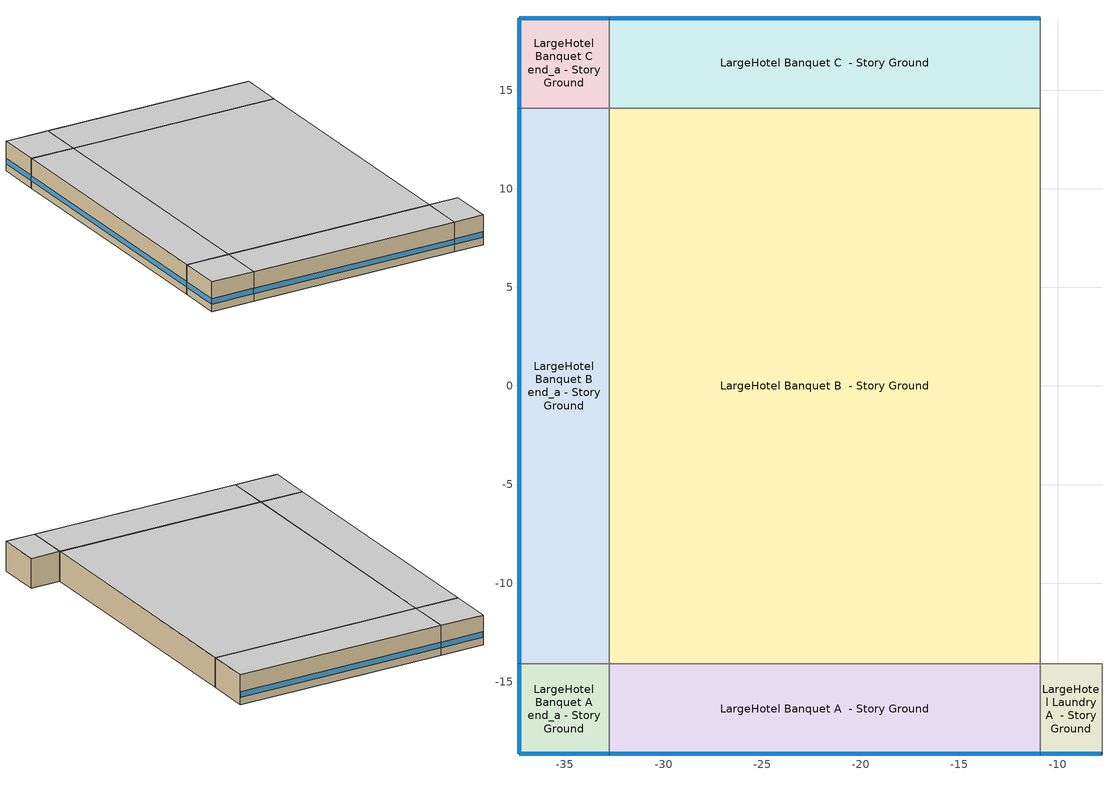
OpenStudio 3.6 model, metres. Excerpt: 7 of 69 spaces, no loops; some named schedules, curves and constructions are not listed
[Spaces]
LargeHotel Banquet A end_a - Story Ground
 floor ground (Foundation F 126 Perim 914 Area 209): -37.33,-18.67 -37.33,-14.09 -32.76,-14.09 -32.76,-18.67 z0
 wall outside: -37.33,-14.09 -37.33,-18.67 -32.76,-18.67 z0:3.05
 wall to LargeHotel Banquet B end_a - Story Ground: -32.76,-14.09 -37.33,-14.09 z0:3.05
 wall to LargeHotel Banquet A  - Story Ground: -32.76,-18.67 -32.76,-14.09 z0:3.05
 window (Window U-0.75 SHGC 0.48): -37.3,-18.67 -32.78,-18.67 / -37.33,-14.12 -37.33,-18.64 z0.76:1.32
 ceiling adiabatic (Typical Interior Ceiling): -32.76,-18.67 -32.76,-14.09 -37.33,-14.09 -37.33,-18.67 z3.05
LargeHotel Banquet B end_a - Story Ground
 floor ground (Foundation F 126 Perim 2819 Area 12887): -37.33,-14.09 -37.33,14.09 -32.76,14.09 -32.76,-14.09 z0
 wall outside: -37.33,14.09 -37.33,-14.09 z0:3.05
 wall to LargeHotel Banquet C end_a - Story Ground: -32.76,14.09 -37.33,14.09 z0:3.05
 wall to LargeHotel Banquet B  - Story Ground: -32.76,-14.09 -32.76,14.09 z0:3.05
 window (Window U-0.75 SHGC 0.48): -37.33,14.07 -37.33,-14.07 z0.76:1.31
 ceiling adiabatic (Typical Interior Ceiling): -32.76,-14.09 -32.76,14.09 -37.33,14.09 -37.33,-14.09 z3.05
LargeHotel Banquet C end_a - Story Ground
 floor ground (Foundation F 126 Perim 914 Area 209): -37.33,14.09 -37.33,18.67 -32.76,18.67 -32.76,14.09 z0
 wall outside: -32.76,18.67 -37.33,18.67 -37.33,14.09 z0:3.05
 wall to LargeHotel Banquet C  - Story Ground: -32.76,14.09 -32.76,18.67 z0:3.05
 window (Window U-0.75 SHGC 0.48): -37.33,18.64 -37.33,14.12 / -32.78,18.67 -37.3,18.67 z0.76:1.32
 ceiling adiabatic (Typical Interior Ceiling): -32.76,14.09 -32.76,18.67 -37.33,18.67 -37.33,14.09 z3.05
LargeHotel Banquet A  - Story Ground
 floor ground (Foundation F 126 Perim 2188 Area 10003): -32.76,-18.67 -32.76,-14.09 -10.88,-14.09 -10.88,-18.67 z0
 wall outside: -32.76,-18.67 -10.88,-18.67 z0:3.05
 wall to LargeHotel Banquet B  - Story Ground: -10.88,-14.09 -32.76,-14.09 z0:3.05
 wall to LargeHotel Laundry A  - Story Ground: -10.88,-18.67 -10.88,-14.09 z0:3.05
 window (Window U-0.75 SHGC 0.48): -32.73,-18.67 -10.9,-18.67 z0.76:1.31
 ceiling adiabatic (Typical Interior Ceiling): -10.88,-18.67 -10.88,-14.09 -32.76,-14.09 -32.76,-18.67 z3.05
LargeHotel Banquet B  - Story Ground
 floor ground (Foundation F 126 Perim 0 Area 61669): -32.76,-14.09 -32.76,14.09 -10.88,14.09 -10.88,-14.09 z0
 wall to LargeHotel Banquet C  - Story Ground: -10.88,14.09 -32.76,14.09 z0:3.05
 wall to LargeHotel Laundry B  - Story Ground: -10.88,-14.09 -10.88,14.09 z0:3.05
 ceiling adiabatic (Typical Interior Ceiling): -10.88,-14.09 -10.88,14.09 -32.76,14.09 -32.76,-14.09 z3.05
LargeHotel Banquet C  - Story Ground
 floor ground (Foundation F 126 Perim 2188 Area 10003): -32.76,14.09 -32.76,18.67 -10.88,18.67 -10.88,14.09 z0
 wall outside: -10.88,18.67 -32.76,18.67 z0:3.05
 wall to LargeHotel Laundry C  - Story Ground: -10.88,14.09 -10.88,18.67 z0:3.05
 window (Window U-0.75 SHGC 0.48): -10.9,18.67 -32.73,18.67 z0.76:1.31
 ceiling adiabatic (Typical Interior Ceiling): -10.88,14.09 -10.88,18.67 -32.76,18.67 -32.76,14.09 z3.05
LargeHotel Laundry A  - Story Ground
 floor ground (Foundation F 126 Perim 312 Area 1426): -10.88,-18.67 -10.88,-14.09 -7.76,-14.09 -7.76,-18.67 z0
 wall outside: -10.88,-18.67 -7.76,-18.67 z0:3.05
 wall to LargeHotel Laundry B  - Story Ground: -7.76,-14.09 -10.88,-14.09 z0:3.05
 wall to LargeHotel Storage A  - Story Ground: -7.76,-18.67 -7.76,-14.09 z0:3.05
 window (Window U-0.75 SHGC 0.48): -10.85,-18.67 -7.78,-18.67 z0.76:1.32
 ceiling adiabatic (Typical Interior Ceiling): -7.76,-18.67 -7.76,-14.09 -10.88,-14.09 -10.88,-18.67 z3.05
[EnergyManagementSystem:ProgramCallingManager]
Mains_Water_Prg_Mgr: BeginTimestepBeforePredictor; Mains_Water_Prg
[Refrigeration:WalkIn] Availability Schedule=Always On Discrete; Rated Coil Cooling Capacity {W}=2696.25; Rated Total Heating Power {W}=0; Rated Circulation Fan Power {W}=0; Rated Total Lighting Power {W}=120; Lighting Schedule=Always On; Defrost Control Type=TimeSchedule; Temperature Termination Defrost Fraction to Ice=0.7; Insulated Floor Surface Area {m2}=11.1484; Insulated Floor U-Value {W/m2-K}=0.207
Name | Operating Temperature {C} | Rated Cooling Source Temperature {C} | Rated Cooling Coil Fan Power {W} | Defrost Type | Defrost Schedule | Defrost Drip-Down Schedule | Defrost Power {W} | WalkIn Zone Boundary 1
Large Hotel Cooler | 2 | -3.88889 | 200 | OffCycle | Refrigeration Defrost Schedule | Refrigeration Dripdown Schedule | 0 | Refrigeration Walk In Zone Boundary 1
Large Hotel Freezer | -23 | -28.3333 | 250 | Electric | Refrigeration Defrost Schedule 1 | Refrigeration Dripdown Schedule 1 | 2000 | Refrigeration Walk In Zone Boundary 2
[Refrigeration:WalkIn:ZoneBoundary] Zone=Zone LargeHotel Kitchen B  - Story Ground; Total Insulated Surface Area Facing Zone {m2}=43.4; Insulated Surface U-Value Facing Zone {W/m2-K}=0.235; Area of Stocking Doors Facing Zone {m2}=2; Height of Stocking Doors Facing Zone {m}=2; Stocking Door Opening Schedule Name Facing Zone=door_wi_sched; Stocking Door Opening Protection Type Facing Zone=None
Refrigeration Walk In Zone Boundary 1; Refrigeration Walk In Zone Boundary 2
[Refrigeration:System] Minimum Condensing Temperature {C}=21; Refrigeration System Working Fluid Type=R404a; Suction Temperature Control Type=ConstantSuctionTemperature
Name | Refrigeration Condenser
Medium Temperature | Refrigeration Condenser Air Cooled 1
Low Temperature | Refrigeration Condenser Air Cooled 2
[Refrigeration:Compressor] Rated Return Gas Temperature {C}=18.3; Rated Subcooling {deltaC}=0
Name | Refrigeration Compressor Power Curve | Refrigeration Compressor Capacity Curve
Refrigeration Compressor 1 | MT_compressor_power_smallandold | MT_compressor_capacity_smallandold
Refrigeration Compressor 2 | LT_compressor_power_smallandold | LT_compressor_capacity_smallandold
[Refrigeration:Condenser:AirCooled] Rated Subcooling Temperature Difference {deltaC}=0; Condenser Fan Speed Control Type=VariableSpeed; Rated Fan Power {W}=102.575; Minimum Fan Air Flow Ratio=0
Name | Rated Effective Total Heat Rejection Rate Curve
Refrigeration Condenser Air Cooled 1 | Condenser Heat Rejection Function of Temperature
Refrigeration Condenser Air Cooled 2 | Condenser Heat Rejection Function of Temperature 1
[Fan:OnOff] Availability Schedule=Always On Discrete; Fan Total Efficiency=0.1595; Pressure Rise {Pa}=331.288; Motor Efficiency=0.29; Motor In Airstream Fraction=1
Name | Maximum Flow Rate {m3/s} | Fan Power Ratio Function of Speed Ratio Curve | Fan Efficiency Ratio Function of Speed Ratio Curve
Zone LargeHotel GuestRoom A  - Story Mid PTAC Fan | 1.93481 | Fan On Off Power Curve | Fan On Off Efficiency Curve
Zone LargeHotel GuestRoom A end_a - Story Mid PTAC Fan | 0.37091 | Fan On Off Power Curve 1 | Fan On Off Efficiency Curve 1
Zone LargeHotel GuestRoom C  - Story Mid PTAC Fan | 1.94013 | Fan On Off Power Curve 2 | Fan On Off Efficiency Curve 2
Zone LargeHotel GuestRoom C end_a - Story Mid PTAC Fan | 0.40722 | Fan On Off Power Curve 3 | Fan On Off Efficiency Curve 3
Zone LargeHotel GuestRoom A  - Story Mid2 PTAC Fan | 3.58886 | Fan On Off Power Curve 4 | Fan On Off Efficiency Curve 4
Zone LargeHotel GuestRoom A end_a - Story Mid2 PTAC Fan | 0.37131 | Fan On Off Power Curve 5 | Fan On Off Efficiency Curve 5
Zone LargeHotel GuestRoom A end_b - Story Mid2 PTAC Fan | 0.48794 | Fan On Off Power Curve 6 | Fan On Off Efficiency Curve 6
Zone LargeHotel GuestRoom C  - Story Mid2 PTAC Fan | 3.58905 | Fan On Off Power Curve 7 | Fan On Off Efficiency Curve 7
Zone LargeHotel GuestRoom C end_a - Story Mid2 PTAC Fan | 0.40741 | Fan On Off Power Curve 8 | Fan On Off Efficiency Curve 8
Zone LargeHotel GuestRoom C end_b - Story Mid2 PTAC Fan | 0.48506 | Fan On Off Power Curve 9 | Fan On Off Efficiency Curve 9
Zone LargeHotel GuestRoom A  - Story Mid3 PTAC Fan | 3.59041 | Fan On Off Power Curve 10 | Fan On Off Efficiency Curve 10
Zone LargeHotel GuestRoom A end_a - Story Mid3 PTAC Fan | 0.37156 | Fan On Off Power Curve 11 | Fan On Off Efficiency Curve 11
Zone LargeHotel GuestRoom A end_b - Story Mid3 PTAC Fan | 0.48832 | Fan On Off Power Curve 12 | Fan On Off Efficiency Curve 12
Zone LargeHotel GuestRoom C  - Story Mid3 PTAC Fan | 3.58955 | Fan On Off Power Curve 13 | Fan On Off Efficiency Curve 13
Zone LargeHotel GuestRoom C end_a - Story Mid3 PTAC Fan | 0.40752 | Fan On Off Power Curve 14 | Fan On Off Efficiency Curve 14
Zone LargeHotel GuestRoom C end_b - Story Mid3 PTAC Fan | 0.48554 | Fan On Off Power Curve 15 | Fan On Off Efficiency Curve 15
Zone LargeHotel GuestRoom A  - Story Top PTAC Fan | 4.71045 | Fan On Off Power Curve 16 | Fan On Off Efficiency Curve 16
Zone LargeHotel GuestRoom A end_a - Story Top PTAC Fan | 0.44048 | Fan On Off Power Curve 17 | Fan On Off Efficiency Curve 17
Zone LargeHotel GuestRoom A end_b - Story Top PTAC Fan | 0.58791 | Fan On Off Power Curve 18 | Fan On Off Efficiency Curve 18
Zone LargeHotel GuestRoom C  - Story Top PTAC Fan | 4.58959 | Fan On Off Power Curve 19 | Fan On Off Efficiency Curve 19
Zone LargeHotel GuestRoom C end_a - Story Top PTAC Fan | 0.48075 | Fan On Off Power Curve 20 | Fan On Off Efficiency Curve 20
Zone LargeHotel GuestRoom C end_b - Story Top PTAC Fan | 0.58503 | Fan On Off Power Curve 21 | Fan On Off Efficiency Curve 21
Zone LargeHotel Banquet A  - Story Ground PTAC Fan | 1.14955 | Fan On Off Power Curve 22 | Fan On Off Efficiency Curve 22
Zone LargeHotel Banquet A end_a - Story Ground PTAC Fan | 0.26709 | Fan On Off Power Curve 23 | Fan On Off Efficiency Curve 23
Zone LargeHotel Banquet B  - Story Ground PTAC Fan | 5.99251 | Fan On Off Power Curve 24 | Fan On Off Efficiency Curve 24
Zone LargeHotel Banquet B end_a - Story Ground PTAC Fan | 1.52591 | Fan On Off Power Curve 25 | Fan On Off Efficiency Curve 25
Zone LargeHotel Banquet C  - Story Ground PTAC Fan | 1.24906 | Fan On Off Power Curve 26 | Fan On Off Efficiency Curve 26
Zone LargeHotel Banquet C end_a - Story Ground PTAC Fan | 0.29576 | Fan On Off Power Curve 27 | Fan On Off Efficiency Curve 27
Zone LargeHotel Cafe A  - Story Ground PTAC Fan | 0.32063 | Fan On Off Power Curve 28 | Fan On Off Efficiency Curve 28
Zone LargeHotel Cafe B  - Story Ground PTAC Fan | 1.56457 | Fan On Off Power Curve 29 | Fan On Off Efficiency Curve 29
Zone LargeHotel Cafe C  - Story Ground PTAC Fan | 0.35326 | Fan On Off Power Curve 30 | Fan On Off Efficiency Curve 30
Zone LargeHotel Kitchen A  - Story Ground PTAC Fan | 0.33817 | Fan On Off Power Curve 31 | Fan On Off Efficiency Curve 31
Zone LargeHotel Kitchen B  - Story Ground PTAC Fan | 1.69517 | Fan On Off Power Curve 32 | Fan On Off Efficiency Curve 32
Zone LargeHotel Kitchen C  - Story Ground PTAC Fan | 0.36603 | Fan On Off Power Curve 33 | Fan On Off Efficiency Curve 33
Zone LargeHotel Laundry A  - Story Ground PTAC Fan | 0.82413 | Fan On Off Power Curve 34 | Fan On Off Efficiency Curve 34
Zone LargeHotel Laundry B  - Story Ground PTAC Fan | 4.96242 | Fan On Off Power Curve 35 | Fan On Off Efficiency Curve 35
Zone LargeHotel Laundry C  - Story Ground PTAC Fan | 0.85149 | Fan On Off Power Curve 36 | Fan On Off Efficiency Curve 36
Zone LargeHotel Lobby A  - Story Ground PTAC Fan | 0.41417 | Fan On Off Power Curve 37 | Fan On Off Efficiency Curve 37
Zone LargeHotel Lobby A end_b - Story Ground PTAC Fan | 0.20884 | Fan On Off Power Curve 38 | Fan On Off Efficiency Curve 38
Zone LargeHotel Lobby B  - Story Ground PTAC Fan | 1.92403 | Fan On Off Power Curve 39 | Fan On Off Efficiency Curve 39
Zone LargeHotel Lobby B end_b - Story Ground PTAC Fan | 1.01877 | Fan On Off Power Curve 40 | Fan On Off Efficiency Curve 40
Zone LargeHotel Lobby C  - Story Ground PTAC Fan | 0.46379 | Fan On Off Power Curve 41 | Fan On Off Efficiency Curve 41
Zone LargeHotel Lobby C end_b - Story Ground PTAC Fan | 0.21077 | Fan On Off Power Curve 42 | Fan On Off Efficiency Curve 42
Zone LargeHotel Mechanical A  - Story Ground PTAC Fan | 0.14421 | Fan On Off Power Curve 43 | Fan On Off Efficiency Curve 43
Zone LargeHotel Mechanical B  - Story Ground PTAC Fan | 0.54115 | Fan On Off Power Curve 44 | Fan On Off Efficiency Curve 44
Zone LargeHotel Mechanical C  - Story Ground PTAC Fan | 0.16603 | Fan On Off Power Curve 45 | Fan On Off Efficiency Curve 45
Zone LargeHotel Retail A  - Story Ground PTAC Fan | 0.20509 | Fan On Off Power Curve 46 | Fan On Off Efficiency Curve 46
Zone LargeHotel Retail B  - Story Ground PTAC Fan | 1.04432 | Fan On Off Power Curve 47 | Fan On Off Efficiency Curve 47
Zone LargeHotel Retail C  - Story Ground PTAC Fan | 0.23652 | Fan On Off Power Curve 48 | Fan On Off Efficiency Curve 48
Zone LargeHotel Storage A  - Story Ground PTAC Fan | 0.13961 | Fan On Off Power Curve 49 | Fan On Off Efficiency Curve 49
Zone LargeHotel Storage B  - Story Ground PTAC Fan | 0.86267 | Fan On Off Power Curve 50 | Fan On Off Efficiency Curve 50
Zone LargeHotel Storage C  - Story Ground PTAC Fan | 0.16909 | Fan On Off Power Curve 51 | Fan On Off Efficiency Curve 51
Zone LargeHotel Corridor B  - Story Mid PTAC Fan | 0.0995285 | Fan On Off Power Curve 52 | Fan On Off Efficiency Curve 52
Zone LargeHotel Corridor B end_a - Story Mid PTAC Fan | 0.0573692 | Fan On Off Power Curve 53 | Fan On Off Efficiency Curve 53
Zone LargeHotel Lobby A  - Story Mid PTAC Fan | 1.07906 | Fan On Off Power Curve 54 | Fan On Off Efficiency Curve 54
Zone LargeHotel Lobby A end_b - Story Mid PTAC Fan | 0.23571 | Fan On Off Power Curve 55 | Fan On Off Efficiency Curve 55
Zone LargeHotel Lobby B  - Story Mid PTAC Fan | 4.60808 | Fan On Off Power Curve 56 | Fan On Off Efficiency Curve 56
Zone LargeHotel Lobby B end_b - Story Mid PTAC Fan | 1.10283 | Fan On Off Power Curve 57 | Fan On Off Efficiency Curve 57
Zone LargeHotel Lobby C  - Story Mid PTAC Fan | 1.19656 | Fan On Off Power Curve 58 | Fan On Off Efficiency Curve 58
Zone LargeHotel Lobby C end_b - Story Mid PTAC Fan | 0.22573 | Fan On Off Power Curve 59 | Fan On Off Efficiency Curve 59
Zone LargeHotel Corridor B  - Story Mid2 PTAC Fan | 0.18482 | Fan On Off Power Curve 60 | Fan On Off Efficiency Curve 60
Zone LargeHotel Corridor B end_a - Story Mid2 PTAC Fan | 0.0571152 | Fan On Off Power Curve 61 | Fan On Off Efficiency Curve 61
Zone LargeHotel Corridor B end_b - Story Mid2 PTAC Fan | 0.10074 | Fan On Off Power Curve 62 | Fan On Off Efficiency Curve 62
Zone LargeHotel Corridor B  - Story Mid3 PTAC Fan | 0.18482 | Fan On Off Power Curve 63 | Fan On Off Efficiency Curve 63
Zone LargeHotel Corridor B end_a - Story Mid3 PTAC Fan | 0.0565932 | Fan On Off Power Curve 64 | Fan On Off Efficiency Curve 64
Zone LargeHotel Corridor B end_b - Story Mid3 PTAC Fan | 0.10021 | Fan On Off Power Curve 65 | Fan On Off Efficiency Curve 65
Zone LargeHotel Corridor B  - Story Top PTAC Fan | 0.42428 | Fan On Off Power Curve 66 | Fan On Off Efficiency Curve 66
Zone LargeHotel Corridor B end_a - Story Top PTAC Fan | 0.0871892 | Fan On Off Power Curve 67 | Fan On Off Efficiency Curve 67
Zone LargeHotel Corridor B end_b - Story Top PTAC Fan | 0.15019 | Fan On Off Power Curve 68 | Fan On Off Efficiency Curve 68
[Coil:Heating:Electric] Availability Schedule=Always On Discrete; Efficiency=1
Name | Nominal Capacity {W}
Zone LargeHotel GuestRoom A  - Story Mid PTAC Electric Htg Coil | 8651.1
Zone LargeHotel GuestRoom A end_a - Story Mid PTAC Electric Htg Coil | 2800.65
Zone LargeHotel GuestRoom C  - Story Mid PTAC Electric Htg Coil | 8669.48
Zone LargeHotel GuestRoom C end_a - Story Mid PTAC Electric Htg Coil | 2802.95
Zone LargeHotel GuestRoom A  - Story Mid2 PTAC Electric Htg Coil | 16373.7
Zone LargeHotel GuestRoom A end_a - Story Mid2 PTAC Electric Htg Coil | 2890.19
Zone LargeHotel GuestRoom A end_b - Story Mid2 PTAC Electric Htg Coil | 2885.57
Zone LargeHotel GuestRoom C  - Story Mid2 PTAC Electric Htg Coil | 16398.8
Zone LargeHotel GuestRoom C end_a - Story Mid2 PTAC Electric Htg Coil | 2891.9
Zone LargeHotel GuestRoom C end_b - Story Mid2 PTAC Electric Htg Coil | 2887.28
Zone LargeHotel GuestRoom A  - Story Mid3 PTAC Electric Htg Coil | 16629.2
Zone LargeHotel GuestRoom A end_a - Story Mid3 PTAC Electric Htg Coil | 2956.64
Zone LargeHotel GuestRoom A end_b - Story Mid3 PTAC Electric Htg Coil | 2953.48
Zone LargeHotel GuestRoom C  - Story Mid3 PTAC Electric Htg Coil | 16646.3
Zone LargeHotel GuestRoom C end_a - Story Mid3 PTAC Electric Htg Coil | 2957.81
Zone LargeHotel GuestRoom C end_b - Story Mid3 PTAC Electric Htg Coil | 2954.65
Zone LargeHotel GuestRoom A  - Story Top PTAC Electric Htg Coil | 29993.2
Zone LargeHotel GuestRoom A end_a - Story Top PTAC Electric Htg Coil | 3826.36
Zone LargeHotel GuestRoom A end_b - Story Top PTAC Electric Htg Coil | 3824.56
Zone LargeHotel GuestRoom C  - Story Top PTAC Electric Htg Coil | 30002.8
Zone LargeHotel GuestRoom C end_a - Story Top PTAC Electric Htg Coil | 3827.02
Zone LargeHotel GuestRoom C end_b - Story Top PTAC Electric Htg Coil | 3825.22
Zone LargeHotel Banquet A  - Story Ground PTAC Electric Htg Coil; Zone LargeHotel Banquet C  - Story Ground PTAC Electric Htg Coil | 46514
Zone LargeHotel Banquet A end_a - Story Ground PTAC Electric Htg Coil; Zone LargeHotel Banquet C end_a - Story Ground PTAC Electric Htg Coil | 9719.79
Zone LargeHotel Banquet B  - Story Ground PTAC Electric Htg Coil | 286757
Zone LargeHotel Banquet B end_a - Story Ground PTAC Electric Htg Coil | 59922.2
Zone LargeHotel Cafe A  - Story Ground PTAC Electric Htg Coil; Zone LargeHotel Cafe C  - Story Ground PTAC Electric Htg Coil | 15053.7
Zone LargeHotel Cafe B  - Story Ground PTAC Electric Htg Coil | 92805.7
Zone LargeHotel Kitchen A  - Story Ground PTAC Electric Htg Coil; Zone LargeHotel Kitchen C  - Story Ground PTAC Electric Htg Coil | 2894.48
Zone LargeHotel Kitchen B  - Story Ground PTAC Electric Htg Coil | 17844.4
Zone LargeHotel Laundry A  - Story Ground PTAC Electric Htg Coil | 896.958
Zone LargeHotel Laundry B  - Story Ground PTAC Electric Htg Coil | 2878.79
Zone LargeHotel Laundry C  - Story Ground PTAC Electric Htg Coil | 900.077
Zone LargeHotel Lobby A  - Story Ground PTAC Electric Htg Coil; Zone LargeHotel Lobby C  - Story Ground PTAC Electric Htg Coil | 8590.6
Zone LargeHotel Lobby A end_b - Story Ground PTAC Electric Htg Coil; Zone LargeHotel Lobby C end_b - Story Ground PTAC Electric Htg Coil | 3079.35
Zone LargeHotel Lobby B  - Story Ground PTAC Electric Htg Coil | 52960.8
Zone LargeHotel Lobby B end_b - Story Ground PTAC Electric Htg Coil; Zone LargeHotel Lobby B end_b - Story Mid PTAC Electric Htg Coil | 18984.1
Zone LargeHotel Mechanical A  - Story Ground PTAC Electric Htg Coil | 1526.14
Zone LargeHotel Mechanical B  - Story Ground PTAC Electric Htg Coil | 3024.82
Zone LargeHotel Mechanical C  - Story Ground PTAC Electric Htg Coil | 1532.16
Zone LargeHotel Retail A  - Story Ground PTAC Electric Htg Coil; Zone LargeHotel Retail C  - Story Ground PTAC Electric Htg Coil | 2598.74
Zone LargeHotel Retail B  - Story Ground PTAC Electric Htg Coil | 16021.1
Zone LargeHotel Storage A  - Story Ground PTAC Electric Htg Coil | 1242.7
Zone LargeHotel Storage B  - Story Ground PTAC Electric Htg Coil | 5256.93
Zone LargeHotel Storage C  - Story Ground PTAC Electric Htg Coil | 1246.38
Zone LargeHotel Corridor B  - Story Mid PTAC Electric Htg Coil | 6413.83
Zone LargeHotel Corridor B end_a - Story Mid PTAC Electric Htg Coil | 838.442
Zone LargeHotel Lobby A  - Story Mid PTAC Electric Htg Coil; Zone LargeHotel Lobby C  - Story Mid PTAC Electric Htg Coil | 20364.1
Zone LargeHotel Lobby A end_b - Story Mid PTAC Electric Htg Coil | 3201.55
Zone LargeHotel Lobby B  - Story Mid PTAC Electric Htg Coil | 125544
Zone LargeHotel Lobby C end_b - Story Mid PTAC Electric Htg Coil | 3203.82
Zone LargeHotel Corridor B  - Story Mid2 PTAC Electric Htg Coil; Zone LargeHotel Corridor B  - Story Mid3 PTAC Electric Htg Coil; Zone LargeHotel Corridor B  - Story Top PTAC Electric Htg Coil | 11910.3
Zone LargeHotel Corridor B end_a - Story Mid2 PTAC Electric Htg Coil | 893.96
Zone LargeHotel Corridor B end_b - Story Mid2 PTAC Electric Htg Coil | 891.185
Zone LargeHotel Corridor B end_a - Story Mid3 PTAC Electric Htg Coil | 926.68
Zone LargeHotel Corridor B end_b - Story Mid3 PTAC Electric Htg Coil | 924.777
Zone LargeHotel Corridor B end_a - Story Top PTAC Electric Htg Coil | 1743.06
Zone LargeHotel Corridor B end_b - Story Top PTAC Electric Htg Coil | 1742
[Coil:Cooling:DX:SingleSpeed] Availability Schedule=Always On Discrete; Rated Evaporator Fan Power Per Volume Flow Rate 2017 {W/(m3/s)}=773.3; Rated Evaporator Fan Power Per Volume Flow Rate 2023 {W/(m3/s)}=934.4; Total Cooling Capacity Function of Temperature Curve=DOE Ref DX Clg Coil Cool-Cap-fT; Total Cooling Capacity Function of Flow Fraction Curve=DOE Ref DX Clg Coil Cool-CAP-fFlow; Energy Input Ratio Function of Temperature Curve=DOE Ref DX Clg Coil Cool-EIR-fT; Energy Input Ratio Function of Flow Fraction Curve=DOE Ref DX Clg Coil Cool-EIR-fFlow; Part Load Fraction Correlation Curve=DOE Ref DX Clg Coil Cool-PLF-fPLR; Minimum Outdoor Dry-Bulb Temperature for Compressor Operation {C}=-25; Nominal Time for Condensate Removal to Begin {s}=0; Ratio of Initial Moisture Evaporation Rate and Steady State Latent Capacity=0; Maximum Cycling Rate {cycles/hr}=0; Latent Capacity Time Constant {s}=0; Condenser Type=AirCooled; Evaporative Condenser Effectiveness=0; Evaporative Condenser Air Flow Rate {m3/s}=Autosize; Evaporative Condenser Pump Rated Power Consumption {W}=Autosize; Crankcase Heater Capacity {W}=0; Maximum Outdoor Dry-Bulb Temperature for Crankcase Heater Operation {C}=0; Basin Heater Capacity {W/K}=0; Basin Heater Setpoint Temperature {C}=10
Name | Rated Total Cooling Capacity {W} | Rated Sensible Heat Ratio | Rated COP {W/W} | Rated Air Flow Rate {m3/s}
Zone LargeHotel GuestRoom A  - Story Mid PTAC 1spd DX AC Clg Coil 117kBtu/hr 7.6EER | 34988.6 | 0.80055 | 2.6668 | 1.93481
Zone LargeHotel GuestRoom A end_a - Story Mid PTAC 1spd DX AC Clg Coil 20kBtu/hr 7.6EER | 6340.94 | 0.80099 | 2.6668 | 0.37091
Zone LargeHotel GuestRoom C  - Story Mid PTAC 1spd DX AC Clg Coil 114kBtu/hr 7.6EER | 34148.1 | 0.80078 | 2.6668 | 1.94013
Zone LargeHotel GuestRoom C end_a - Story Mid PTAC 1spd DX AC Clg Coil 21kBtu/hr 7.6EER | 6921.69 | 0.80006 | 2.6668 | 0.40722
Zone LargeHotel GuestRoom A  - Story Mid2 PTAC 1spd DX AC Clg Coil 217kBtu/hr 7.6EER | 65043.1 | 0.80081 | 2.6668 | 3.58886
Zone LargeHotel GuestRoom A end_a - Story Mid2 PTAC 1spd DX AC Clg Coil 20kBtu/hr 7.6EER | 6382.39 | 0.80006 | 2.6668 | 0.37131
Zone LargeHotel GuestRoom A end_b - Story Mid2 PTAC 1spd DX AC Clg Coil 24kBtu/hr 7.6EER | 8378.06 | 0.80045 | 2.6668 | 0.48794
Zone LargeHotel GuestRoom C  - Story Mid2 PTAC 1spd DX AC Clg Coil 211kBtu/hr 7.6EER | 63316 | 0.80098 | 2.6668 | 3.58905
Zone LargeHotel GuestRoom C end_a - Story Mid2 PTAC 1spd DX AC Clg Coil 21kBtu/hr 7.6EER | 6960.51 | 0.80022 | 2.6668 | 0.40741
Zone LargeHotel GuestRoom C end_b - Story Mid2 PTAC 1spd DX AC Clg Coil 24kBtu/hr 7.6EER | 8360.6 | 0.80009 | 2.6668 | 0.48506
Zone LargeHotel GuestRoom A  - Story Mid3 PTAC 1spd DX AC Clg Coil 217kBtu/hr 7.6EER | 65167.6 | 0.80031 | 2.6668 | 3.59041
Zone LargeHotel GuestRoom A end_a - Story Mid3 PTAC 1spd DX AC Clg Coil 20kBtu/hr 7.6EER | 6412.74 | 0.80063 | 2.6668 | 0.37156
Zone LargeHotel GuestRoom A end_b - Story Mid3 PTAC 1spd DX AC Clg Coil 25kBtu/hr 7.6EER | 8424.08 | 0.80079 | 2.6668 | 0.48832
Zone LargeHotel GuestRoom C  - Story Mid3 PTAC 1spd DX AC Clg Coil 211kBtu/hr 7.6EER | 63411 | 0.80051 | 2.6668 | 3.58955
Zone LargeHotel GuestRoom C end_a - Story Mid3 PTAC 1spd DX AC Clg Coil 21kBtu/hr 7.6EER | 6989.04 | 0.80086 | 2.6668 | 0.40752
Zone LargeHotel GuestRoom C end_b - Story Mid3 PTAC 1spd DX AC Clg Coil 24kBtu/hr 7.6EER | 8392.56 | 0.8001 | 2.6668 | 0.48554
Zone LargeHotel GuestRoom A  - Story Top PTAC 1spd DX AC Clg Coil 283kBtu/hr 7.6EER | 83494.8 | 0.80035 | 2.6668 | 4.71045
Zone LargeHotel GuestRoom A end_a - Story Top PTAC 1spd DX AC Clg Coil 25kBtu/hr 7.6EER | 7834.2 | 0.80019 | 2.6668 | 0.44048
Zone LargeHotel GuestRoom A end_b - Story Top PTAC 1spd DX AC Clg Coil 31kBtu/hr 7.6EER | 10015.1 | 0.80026 | 2.6668 | 0.58791
Zone LargeHotel GuestRoom C  - Story Top PTAC 1spd DX AC Clg Coil 283kBtu/hr 7.6EER | 79856 | 0.80078 | 2.6668 | 4.58959
Zone LargeHotel GuestRoom C end_a - Story Top PTAC 1spd DX AC Clg Coil 26kBtu/hr 7.6EER | 8192.55 | 0.80014 | 2.6668 | 0.48075
Zone LargeHotel GuestRoom C end_b - Story Top PTAC 1spd DX AC Clg Coil 31kBtu/hr 7.6EER | 9996.75 | 0.80017 | 2.6668 | 0.58503
Zone LargeHotel Banquet A  - Story Ground PTAC 1spd DX AC Clg Coil 106kBtu/hr 7.6EER | 28546 | 0.70108 | 2.6668 | 1.14955
Zone LargeHotel Banquet A end_a - Story Ground PTAC 1spd DX AC Clg Coil 23kBtu/hr 7.6EER | 6632.5 | 0.70108 | 2.6668 | 0.26709
Zone LargeHotel Banquet B  - Story Ground PTAC 1spd DX AC Clg Coil 586kBtu/hr 7.6EER | 148808 | 0.70108 | 2.6668 | 5.99251
Zone LargeHotel Banquet B end_a - Story Ground PTAC 1spd DX AC Clg Coil 137kBtu/hr 7.6EER | 37892 | 0.70108 | 2.6668 | 1.52591
Zone LargeHotel Banquet C  - Story Ground PTAC 1spd DX AC Clg Coil 103kBtu/hr 7.6EER | 31017.2 | 0.70108 | 2.6668 | 1.24906
Zone LargeHotel Banquet C end_a - Story Ground PTAC 1spd DX AC Clg Coil 25kBtu/hr 7.6EER | 7344.52 | 0.70108 | 2.6668 | 0.29576
Zone LargeHotel Cafe A  - Story Ground PTAC 1spd DX AC Clg Coil 26kBtu/hr 7.6EER | 7962.12 | 0.70108 | 2.6668 | 0.32063
Zone LargeHotel Cafe B  - Story Ground PTAC 1spd DX AC Clg Coil 136kBtu/hr 7.6EER | 38852.1 | 0.70108 | 2.6668 | 1.56457
Zone LargeHotel Cafe C  - Story Ground PTAC 1spd DX AC Clg Coil 28kBtu/hr 7.6EER | 8772.18 | 0.70108 | 2.6668 | 0.35326
Zone LargeHotel Kitchen A  - Story Ground PTAC 1spd DX AC Clg Coil 24kBtu/hr 7.6EER | 8022.2 | 0.71555 | 2.6668 | 0.33817
Zone LargeHotel Kitchen B  - Story Ground PTAC 1spd DX AC Clg Coil 120kBtu/hr 7.6EER | 36984.2 | 0.74395 | 2.6668 | 1.69517
Zone LargeHotel Kitchen C  - Story Ground PTAC 1spd DX AC Clg Coil 24kBtu/hr 7.6EER | 8092.98 | 0.73926 | 2.6668 | 0.36603
Zone LargeHotel Laundry A  - Story Ground PTAC 1spd DX AC Clg Coil 45kBtu/hr 7.6EER | 13642.3 | 0.80066 | 2.6668 | 0.82413
Zone LargeHotel Laundry B  - Story Ground PTAC 1spd DX AC Clg Coil 269kBtu/hr 7.6EER | 82145.7 | 0.80066 | 2.6668 | 4.96242
Zone LargeHotel Laundry C  - Story Ground PTAC 1spd DX AC Clg Coil 46kBtu/hr 7.6EER | 14095.2 | 0.80066 | 2.6668 | 0.85149
Zone LargeHotel Lobby A  - Story Ground PTAC 1spd DX AC Clg Coil 35kBtu/hr 7.6EER | 10284.9 | 0.70108 | 2.6668 | 0.41417
Zone LargeHotel Lobby A end_b - Story Ground PTAC 1spd DX AC Clg Coil 16kBtu/hr 7.6EER | 5053.96 | 0.70949 | 2.6668 | 0.20884
Zone LargeHotel Lobby B  - Story Ground PTAC 1spd DX AC Clg Coil 155kBtu/hr 7.6EER | 44591.5 | 0.7226 | 2.6668 | 1.92403
Zone LargeHotel Lobby B end_b - Story Ground PTAC 1spd DX AC Clg Coil 81kBtu/hr 7.6EER | 25073.3 | 0.70428 | 2.6668 | 1.01877
Zone LargeHotel Lobby C  - Story Ground PTAC 1spd DX AC Clg Coil 30kBtu/hr 7.6EER | 10326.2 | 0.73635 | 2.6668 | 0.46379
Zone LargeHotel Lobby C end_b - Story Ground PTAC 1spd DX AC Clg Coil 15kBtu/hr 7.6EER | 4893.37 | 0.72214 | 2.6668 | 0.21077
Zone LargeHotel Mechanical A  - Story Ground PTAC 1spd DX AC Clg Coil 7kBtu/hr 8.9EER | 2515.08 | 0.80097 | 3.09055 | 0.14421
Zone LargeHotel Mechanical B  - Story Ground PTAC 1spd DX AC Clg Coil 37kBtu/hr 7.6EER | 8958.02 | 0.80066 | 2.6668 | 0.54115
Zone LargeHotel Mechanical C  - Story Ground PTAC 1spd DX AC Clg Coil 9kBtu/hr 8.6EER | 2776.82 | 0.80088 | 3.00071 | 0.16603
Zone LargeHotel Retail A  - Story Ground PTAC 1spd DX AC Clg Coil 15kBtu/hr 7.6EER | 4515.56 | 0.74042 | 2.6668 | 0.20509
Zone LargeHotel Retail B  - Story Ground PTAC 1spd DX AC Clg Coil 83kBtu/hr 7.6EER | 20158.9 | 0.79028 | 2.6668 | 1.04432
Zone LargeHotel Retail C  - Story Ground PTAC 1spd DX AC Clg Coil 16kBtu/hr 7.6EER | 4581.34 | 0.7892 | 2.6668 | 0.23652
Zone LargeHotel Storage A  - Story Ground PTAC 1spd DX AC Clg Coil 9kBtu/hr 8.6EER | 2466 | 0.80056 | 2.9973 | 0.13961
Zone LargeHotel Storage B  - Story Ground PTAC 1spd DX AC Clg Coil 55kBtu/hr 7.6EER | 14280.3 | 0.80066 | 2.6668 | 0.86267
Zone LargeHotel Storage C  - Story Ground PTAC 1spd DX AC Clg Coil 10kBtu/hr 8.4EER | 2798.96 | 0.80066 | 2.93845 | 0.16909
Zone LargeHotel Corridor B  - Story Mid PTAC 1spd DX AC Clg Coil 18kBtu/hr 7.6EER | 2166.35 | 0.74461 | 2.6668 | 0.0995285
Zone LargeHotel Corridor B end_a - Story Mid PTAC 1spd DX AC Clg Coil 6kBtu/hr 8.9EER | 1424.61 | 0.70108 | 3.09297 | 0.0573692
Zone LargeHotel Lobby A  - Story Mid PTAC 1spd DX AC Clg Coil 87kBtu/hr 7.6EER | 26795.6 | 0.70108 | 2.6668 | 1.07906
Zone LargeHotel Lobby A end_b - Story Mid PTAC 1spd DX AC Clg Coil 17kBtu/hr 7.6EER | 5529.55 | 0.71943 | 2.6668 | 0.23571
Zone LargeHotel Lobby B  - Story Mid PTAC 1spd DX AC Clg Coil 434kBtu/hr 7.6EER | 83668.6 | 0.80019 | 2.6668 | 4.60808
Zone LargeHotel Lobby B end_b - Story Mid PTAC 1spd DX AC Clg Coil 84kBtu/hr 7.6EER | 26556 | 0.71074 | 2.6668 | 1.10283
Zone LargeHotel Lobby C  - Story Mid PTAC 1spd DX AC Clg Coil 77kBtu/hr 7.6EER | 25990.1 | 0.7452 | 2.6668 | 1.19656
Zone LargeHotel Lobby C end_b - Story Mid PTAC 1spd DX AC Clg Coil 16kBtu/hr 7.6EER | 5160.99 | 0.72719 | 2.6668 | 0.22573
Zone LargeHotel Corridor B  - Story Mid2 PTAC 1spd DX AC Clg Coil 35kBtu/hr 7.6EER; Zone LargeHotel Corridor B  - Story Mid3 PTAC 1spd DX AC Clg Coil 35kBtu/hr 7.6EER | 4012.9 | 0.7453 | 2.6668 | 0.18482
Zone LargeHotel Corridor B end_a - Story Mid2 PTAC 1spd DX AC Clg Coil 6kBtu/hr 8.9EER | 1418.31 | 0.70108 | 3.09297 | 0.0571152
Zone LargeHotel Corridor B end_b - Story Mid2 PTAC 1spd DX AC Clg Coil 8kBtu/hr 8.7EER | 2501.7 | 0.70108 | 3.02229 | 0.10074
Zone LargeHotel Corridor B end_a - Story Mid3 PTAC 1spd DX AC Clg Coil 6kBtu/hr 8.9EER | 1405.34 | 0.70108 | 3.09297 | 0.0565932
Zone LargeHotel Corridor B end_b - Story Mid3 PTAC 1spd DX AC Clg Coil 8kBtu/hr 8.7EER | 2488.43 | 0.70108 | 3.02174 | 0.10021
Zone LargeHotel Corridor B  - Story Top PTAC 1spd DX AC Clg Coil 85kBtu/hr 7.6EER | 10535.9 | 0.70108 | 2.6668 | 0.42428
Zone LargeHotel Corridor B end_a - Story Top PTAC 1spd DX AC Clg Coil 9kBtu/hr 8.6EER | 2165.12 | 0.70108 | 2.99255 | 0.0871892
Zone LargeHotel Corridor B end_b - Story Top PTAC 1spd DX AC Clg Coil 12kBtu/hr 8.0EER | 3690.6 | 0.70467 | 2.81052 | 0.15019
[ZoneHVAC:PackagedTerminalAirConditioner] Availability Schedule=Always On Discrete; Fan Placement=DrawThrough; Supply Air Fan Operating Mode Schedule=Always Off Discrete
Name | Supply Air Flow Rate During Cooling Operation {m3/s} | Supply Air Flow Rate During Heating Operation {m3/s} | Supply Air Flow Rate When No Cooling or Heating is Needed {m3/s} | Outdoor Air Flow Rate During Cooling Operation {m3/s} | Outdoor Air Flow Rate During Heating Operation {m3/s} | Outdoor Air Flow Rate When No Cooling or Heating is Needed {m3/s} | Supply Air Fan | Heating Coil | Cooling Coil
Zone LargeHotel GuestRoom A  - Story Mid PTAC | 1.93481 | 1.93481 | 1.93481 | 0.12584 | 0.12584 | 0.12584 | Zone LargeHotel GuestRoom A  - Story Mid PTAC Fan | Zone LargeHotel GuestRoom A  - Story Mid PTAC Electric Htg Coil | Zone LargeHotel GuestRoom A  - Story Mid PTAC 1spd DX AC Clg Coil 117kBtu/hr 7.6EER
Zone LargeHotel GuestRoom A end_a - Story Mid PTAC | 0.37091 | 0.37091 | 0.37091 | 0.0163079 | 0.0163079 | 0.0163079 | Zone LargeHotel GuestRoom A end_a - Story Mid PTAC Fan | Zone LargeHotel GuestRoom A end_a - Story Mid PTAC Electric Htg Coil | Zone LargeHotel GuestRoom A end_a - Story Mid PTAC 1spd DX AC Clg Coil 20kBtu/hr 7.6EER
Zone LargeHotel GuestRoom C  - Story Mid PTAC | 1.94013 | 1.94013 | 1.94013 | 0.12584 | 0.12584 | 0.12584 | Zone LargeHotel GuestRoom C  - Story Mid PTAC Fan | Zone LargeHotel GuestRoom C  - Story Mid PTAC Electric Htg Coil | Zone LargeHotel GuestRoom C  - Story Mid PTAC 1spd DX AC Clg Coil 114kBtu/hr 7.6EER
Zone LargeHotel GuestRoom C end_a - Story Mid PTAC | 0.40722 | 0.40722 | 0.40722 | 0.0163079 | 0.0163079 | 0.0163079 | Zone LargeHotel GuestRoom C end_a - Story Mid PTAC Fan | Zone LargeHotel GuestRoom C end_a - Story Mid PTAC Electric Htg Coil | Zone LargeHotel GuestRoom C end_a - Story Mid PTAC 1spd DX AC Clg Coil 21kBtu/hr 7.6EER
Zone LargeHotel GuestRoom A  - Story Mid2 PTAC | 3.58886 | 3.58886 | 3.58886 | 0.23369 | 0.23369 | 0.23369 | Zone LargeHotel GuestRoom A  - Story Mid2 PTAC Fan | Zone LargeHotel GuestRoom A  - Story Mid2 PTAC Electric Htg Coil | Zone LargeHotel GuestRoom A  - Story Mid2 PTAC 1spd DX AC Clg Coil 217kBtu/hr 7.6EER
Zone LargeHotel GuestRoom A end_a - Story Mid2 PTAC | 0.37131 | 0.37131 | 0.37131 | 0.0163079 | 0.0163079 | 0.0163079 | Zone LargeHotel GuestRoom A end_a - Story Mid2 PTAC Fan | Zone LargeHotel GuestRoom A end_a - Story Mid2 PTAC Electric Htg Coil | Zone LargeHotel GuestRoom A end_a - Story Mid2 PTAC 1spd DX AC Clg Coil 20kBtu/hr 7.6EER
Zone LargeHotel GuestRoom A end_b - Story Mid2 PTAC | 0.48794 | 0.48794 | 0.48794 | 0.0163079 | 0.0163079 | 0.0163079 | Zone LargeHotel GuestRoom A end_b - Story Mid2 PTAC Fan | Zone LargeHotel GuestRoom A end_b - Story Mid2 PTAC Electric Htg Coil | Zone LargeHotel GuestRoom A end_b - Story Mid2 PTAC 1spd DX AC Clg Coil 24kBtu/hr 7.6EER
Zone LargeHotel GuestRoom C  - Story Mid2 PTAC | 3.58905 | 3.58905 | 3.58905 | 0.23369 | 0.23369 | 0.23369 | Zone LargeHotel GuestRoom C  - Story Mid2 PTAC Fan | Zone LargeHotel GuestRoom C  - Story Mid2 PTAC Electric Htg Coil | Zone LargeHotel GuestRoom C  - Story Mid2 PTAC 1spd DX AC Clg Coil 211kBtu/hr 7.6EER
Zone LargeHotel GuestRoom C end_a - Story Mid2 PTAC | 0.40741 | 0.40741 | 0.40741 | 0.0163079 | 0.0163079 | 0.0163079 | Zone LargeHotel GuestRoom C end_a - Story Mid2 PTAC Fan | Zone LargeHotel GuestRoom C end_a - Story Mid2 PTAC Electric Htg Coil | Zone LargeHotel GuestRoom C end_a - Story Mid2 PTAC 1spd DX AC Clg Coil 21kBtu/hr 7.6EER
Zone LargeHotel GuestRoom C end_b - Story Mid2 PTAC | 0.48506 | 0.48506 | 0.48506 | 0.0163079 | 0.0163079 | 0.0163079 | Zone LargeHotel GuestRoom C end_b - Story Mid2 PTAC Fan | Zone LargeHotel GuestRoom C end_b - Story Mid2 PTAC Electric Htg Coil | Zone LargeHotel GuestRoom C end_b - Story Mid2 PTAC 1spd DX AC Clg Coil 24kBtu/hr 7.6EER
Zone LargeHotel GuestRoom A  - Story Mid3 PTAC | 3.59041 | 3.59041 | 3.59041 | 0.23369 | 0.23369 | 0.23369 | Zone LargeHotel GuestRoom A  - Story Mid3 PTAC Fan | Zone LargeHotel GuestRoom A  - Story Mid3 PTAC Electric Htg Coil | Zone LargeHotel GuestRoom A  - Story Mid3 PTAC 1spd DX AC Clg Coil 217kBtu/hr 7.6EER
Zone LargeHotel GuestRoom A end_a - Story Mid3 PTAC | 0.37156 | 0.37156 | 0.37156 | 0.0163079 | 0.0163079 | 0.0163079 | Zone LargeHotel GuestRoom A end_a - Story Mid3 PTAC Fan | Zone LargeHotel GuestRoom A end_a - Story Mid3 PTAC Electric Htg Coil | Zone LargeHotel GuestRoom A end_a - Story Mid3 PTAC 1spd DX AC Clg Coil 20kBtu/hr 7.6EER
Zone LargeHotel GuestRoom A end_b - Story Mid3 PTAC | 0.48832 | 0.48832 | 0.48832 | 0.0163079 | 0.0163079 | 0.0163079 | Zone LargeHotel GuestRoom A end_b - Story Mid3 PTAC Fan | Zone LargeHotel GuestRoom A end_b - Story Mid3 PTAC Electric Htg Coil | Zone LargeHotel GuestRoom A end_b - Story Mid3 PTAC 1spd DX AC Clg Coil 25kBtu/hr 7.6EER
Zone LargeHotel GuestRoom C  - Story Mid3 PTAC | 3.58955 | 3.58955 | 3.58955 | 0.23369 | 0.23369 | 0.23369 | Zone LargeHotel GuestRoom C  - Story Mid3 PTAC Fan | Zone LargeHotel GuestRoom C  - Story Mid3 PTAC Electric Htg Coil | Zone LargeHotel GuestRoom C  - Story Mid3 PTAC 1spd DX AC Clg Coil 211kBtu/hr 7.6EER
Zone LargeHotel GuestRoom C end_a - Story Mid3 PTAC | 0.40752 | 0.40752 | 0.40752 | 0.0163079 | 0.0163079 | 0.0163079 | Zone LargeHotel GuestRoom C end_a - Story Mid3 PTAC Fan | Zone LargeHotel GuestRoom C end_a - Story Mid3 PTAC Electric Htg Coil | Zone LargeHotel GuestRoom C end_a - Story Mid3 PTAC 1spd DX AC Clg Coil 21kBtu/hr 7.6EER
Zone LargeHotel GuestRoom C end_b - Story Mid3 PTAC | 0.48554 | 0.48554 | 0.48554 | 0.0163079 | 0.0163079 | 0.0163079 | Zone LargeHotel GuestRoom C end_b - Story Mid3 PTAC Fan | Zone LargeHotel GuestRoom C end_b - Story Mid3 PTAC Electric Htg Coil | Zone LargeHotel GuestRoom C end_b - Story Mid3 PTAC 1spd DX AC Clg Coil 24kBtu/hr 7.6EER
Zone LargeHotel GuestRoom A  - Story Top PTAC | 4.71045 | 4.71045 | 4.71045 | 0.23369 | 0.23369 | 0.23369 | Zone LargeHotel GuestRoom A  - Story Top PTAC Fan | Zone LargeHotel GuestRoom A  - Story Top PTAC Electric Htg Coil | Zone LargeHotel GuestRoom A  - Story Top PTAC 1spd DX AC Clg Coil 283kBtu/hr 7.6EER
Zone LargeHotel GuestRoom A end_a - Story Top PTAC | 0.44048 | 0.44048 | 0.44048 | 0.0163079 | 0.0163079 | 0.0163079 | Zone LargeHotel GuestRoom A end_a - Story Top PTAC Fan | Zone LargeHotel GuestRoom A end_a - Story Top PTAC Electric Htg Coil | Zone LargeHotel GuestRoom A end_a - Story Top PTAC 1spd DX AC Clg Coil 25kBtu/hr 7.6EER
Zone LargeHotel GuestRoom A end_b - Story Top PTAC | 0.58791 | 0.58791 | 0.58791 | 0.0163079 | 0.0163079 | 0.0163079 | Zone LargeHotel GuestRoom A end_b - Story Top PTAC Fan | Zone LargeHotel GuestRoom A end_b - Story Top PTAC Electric Htg Coil | Zone LargeHotel GuestRoom A end_b - Story Top PTAC 1spd DX AC Clg Coil 31kBtu/hr 7.6EER
Zone LargeHotel GuestRoom C  - Story Top PTAC | 4.58959 | 4.58959 | 4.58959 | 0.23369 | 0.23369 | 0.23369 | Zone LargeHotel GuestRoom C  - Story Top PTAC Fan | Zone LargeHotel GuestRoom C  - Story Top PTAC Electric Htg Coil | Zone LargeHotel GuestRoom C  - Story Top PTAC 1spd DX AC Clg Coil 283kBtu/hr 7.6EER
Zone LargeHotel GuestRoom C end_a - Story Top PTAC | 0.48075 | 0.48075 | 0.48075 | 0.0163079 | 0.0163079 | 0.0163079 | Zone LargeHotel GuestRoom C end_a - Story Top PTAC Fan | Zone LargeHotel GuestRoom C end_a - Story Top PTAC Electric Htg Coil | Zone LargeHotel GuestRoom C end_a - Story Top PTAC 1spd DX AC Clg Coil 26kBtu/hr 7.6EER
Zone LargeHotel GuestRoom C end_b - Story Top PTAC | 0.58503 | 0.58503 | 0.58503 | 0.0163079 | 0.0163079 | 0.0163079 | Zone LargeHotel GuestRoom C end_b - Story Top PTAC Fan | Zone LargeHotel GuestRoom C end_b - Story Top PTAC Electric Htg Coil | Zone LargeHotel GuestRoom C end_b - Story Top PTAC 1spd DX AC Clg Coil 31kBtu/hr 7.6EER
Zone LargeHotel Banquet A  - Story Ground PTAC | 1.14955 | 1.14955 | 1.14955 | 0.72179 | 0.72179 | 0.72179 | Zone LargeHotel Banquet A  - Story Ground PTAC Fan | Zone LargeHotel Banquet A  - Story Ground PTAC Electric Htg Coil | Zone LargeHotel Banquet A  - Story Ground PTAC 1spd DX AC Clg Coil 106kBtu/hr 7.6EER
Zone LargeHotel Banquet A end_a - Story Ground PTAC | 0.26709 | 0.26709 | 0.26709 | 0.15083 | 0.15083 | 0.15083 | Zone LargeHotel Banquet A end_a - Story Ground PTAC Fan | Zone LargeHotel Banquet A end_a - Story Ground PTAC Electric Htg Coil | Zone LargeHotel Banquet A end_a - Story Ground PTAC 1spd DX AC Clg Coil 23kBtu/hr 7.6EER
Zone LargeHotel Banquet B  - Story Ground PTAC | 5.99251 | 5.99251 | 5.99251 | 4.44984 | 4.44984 | 4.44984 | Zone LargeHotel Banquet B  - Story Ground PTAC Fan | Zone LargeHotel Banquet B  - Story Ground PTAC Electric Htg Coil | Zone LargeHotel Banquet B  - Story Ground PTAC 1spd DX AC Clg Coil 586kBtu/hr 7.6EER
Zone LargeHotel Banquet B end_a - Story Ground PTAC | 1.52591 | 1.52591 | 1.52591 | 0.92986 | 0.92986 | 0.92986 | Zone LargeHotel Banquet B end_a - Story Ground PTAC Fan | Zone LargeHotel Banquet B end_a - Story Ground PTAC Electric Htg Coil | Zone LargeHotel Banquet B end_a - Story Ground PTAC 1spd DX AC Clg Coil 137kBtu/hr 7.6EER
Zone LargeHotel Banquet C  - Story Ground PTAC | 1.24906 | 1.24906 | 1.24906 | 0.72179 | 0.72179 | 0.72179 | Zone LargeHotel Banquet C  - Story Ground PTAC Fan | Zone LargeHotel Banquet C  - Story Ground PTAC Electric Htg Coil | Zone LargeHotel Banquet C  - Story Ground PTAC 1spd DX AC Clg Coil 103kBtu/hr 7.6EER
Zone LargeHotel Banquet C end_a - Story Ground PTAC | 0.29576 | 0.29576 | 0.29576 | 0.15083 | 0.15083 | 0.15083 | Zone LargeHotel Banquet C end_a - Story Ground PTAC Fan | Zone LargeHotel Banquet C end_a - Story Ground PTAC Electric Htg Coil | Zone LargeHotel Banquet C end_a - Story Ground PTAC 1spd DX AC Clg Coil 25kBtu/hr 7.6EER
Zone LargeHotel Cafe A  - Story Ground PTAC | 0.32063 | 0.32063 | 0.32063 | 0.2336 | 0.2336 | 0.2336 | Zone LargeHotel Cafe A  - Story Ground PTAC Fan | Zone LargeHotel Cafe A  - Story Ground PTAC Electric Htg Coil | Zone LargeHotel Cafe A  - Story Ground PTAC 1spd DX AC Clg Coil 26kBtu/hr 7.6EER
Zone LargeHotel Cafe B  - Story Ground PTAC | 1.56457 | 1.56457 | 1.56457 | 1.44014 | 1.44014 | 1.44014 | Zone LargeHotel Cafe B  - Story Ground PTAC Fan | Zone LargeHotel Cafe B  - Story Ground PTAC Electric Htg Coil | Zone LargeHotel Cafe B  - Story Ground PTAC 1spd DX AC Clg Coil 136kBtu/hr 7.6EER
Zone LargeHotel Cafe C  - Story Ground PTAC | 0.35326 | 0.35326 | 0.35326 | 0.2336 | 0.2336 | 0.2336 | Zone LargeHotel Cafe C  - Story Ground PTAC Fan | Zone LargeHotel Cafe C  - Story Ground PTAC Electric Htg Coil | Zone LargeHotel Cafe C  - Story Ground PTAC 1spd DX AC Clg Coil 28kBtu/hr 7.6EER
Zone LargeHotel Kitchen A  - Story Ground PTAC | 0.33817 | 0.33817 | 0.33817 | 0.0449159 | 0.0449159 | 0.0449159 | Zone LargeHotel Kitchen A  - Story Ground PTAC Fan | Zone LargeHotel Kitchen A  - Story Ground PTAC Electric Htg Coil | Zone LargeHotel Kitchen A  - Story Ground PTAC 1spd DX AC Clg Coil 24kBtu/hr 7.6EER
Zone LargeHotel Kitchen B  - Story Ground PTAC | 1.69517 | 1.69517 | 1.69517 | 0.2769 | 0.2769 | 0.2769 | Zone LargeHotel Kitchen B  - Story Ground PTAC Fan | Zone LargeHotel Kitchen B  - Story Ground PTAC Electric Htg Coil | Zone LargeHotel Kitchen B  - Story Ground PTAC 1spd DX AC Clg Coil 120kBtu/hr 7.6EER
Zone LargeHotel Kitchen C  - Story Ground PTAC | 0.36603 | 0.36603 | 0.36603 | 0.0449159 | 0.0449159 | 0.0449159 | Zone LargeHotel Kitchen C  - Story Ground PTAC Fan | Zone LargeHotel Kitchen C  - Story Ground PTAC Electric Htg Coil | Zone LargeHotel Kitchen C  - Story Ground PTAC 1spd DX AC Clg Coil 24kBtu/hr 7.6EER
Zone LargeHotel Laundry A  - Story Ground PTAC | 0.82413 | 0.82413 | 0.82413 | 0.00724619 | 0.00724619 | 0.00724619 | Zone LargeHotel Laundry A  - Story Ground PTAC Fan | Zone LargeHotel Laundry A  - Story Ground PTAC Electric Htg Coil | Zone LargeHotel Laundry A  - Story Ground PTAC 1spd DX AC Clg Coil 45kBtu/hr 7.6EER
Zone LargeHotel Laundry B  - Story Ground PTAC | 4.96242 | 4.96242 | 4.96242 | 0.0446725 | 0.0446725 | 0.0446725 | Zone LargeHotel Laundry B  - Story Ground PTAC Fan | Zone LargeHotel Laundry B  - Story Ground PTAC Electric Htg Coil | Zone LargeHotel Laundry B  - Story Ground PTAC 1spd DX AC Clg Coil 269kBtu/hr 7.6EER
Zone LargeHotel Laundry C  - Story Ground PTAC | 0.85149 | 0.85149 | 0.85149 | 0.00724619 | 0.00724619 | 0.00724619 | Zone LargeHotel Laundry C  - Story Ground PTAC Fan | Zone LargeHotel Laundry C  - Story Ground PTAC Electric Htg Coil | Zone LargeHotel Laundry C  - Story Ground PTAC 1spd DX AC Clg Coil 46kBtu/hr 7.6EER
Zone LargeHotel Lobby A  - Story Ground PTAC | 0.41417 | 0.41417 | 0.41417 | 0.13331 | 0.13331 | 0.13331 | Zone LargeHotel Lobby A  - Story Ground PTAC Fan | Zone LargeHotel Lobby A  - Story Ground PTAC Electric Htg Coil | Zone LargeHotel Lobby A  - Story Ground PTAC 1spd DX AC Clg Coil 35kBtu/hr 7.6EER
Zone LargeHotel Lobby A end_b - Story Ground PTAC | 0.20884 | 0.20884 | 0.20884 | 0.0477847 | 0.0477847 | 0.0477847 | Zone LargeHotel Lobby A end_b - Story Ground PTAC Fan | Zone LargeHotel Lobby A end_b - Story Ground PTAC Electric Htg Coil | Zone LargeHotel Lobby A end_b - Story Ground PTAC 1spd DX AC Clg Coil 16kBtu/hr 7.6EER
Zone LargeHotel Lobby B  - Story Ground PTAC | 1.92403 | 1.92403 | 1.92403 | 0.82183 | 0.82183 | 0.82183 | Zone LargeHotel Lobby B  - Story Ground PTAC Fan | Zone LargeHotel Lobby B  - Story Ground PTAC Electric Htg Coil | Zone LargeHotel Lobby B  - Story Ground PTAC 1spd DX AC Clg Coil 155kBtu/hr 7.6EER
Zone LargeHotel Lobby B end_b - Story Ground PTAC | 1.01877 | 1.01877 | 1.01877 | 0.29459 | 0.29459 | 0.29459 | Zone LargeHotel Lobby B end_b - Story Ground PTAC Fan | Zone LargeHotel Lobby B end_b - Story Ground PTAC Electric Htg Coil | Zone LargeHotel Lobby B end_b - Story Ground PTAC 1spd DX AC Clg Coil 81kBtu/hr 7.6EER
Zone LargeHotel Lobby C  - Story Ground PTAC | 0.46379 | 0.46379 | 0.46379 | 0.13331 | 0.13331 | 0.13331 | Zone LargeHotel Lobby C  - Story Ground PTAC Fan | Zone LargeHotel Lobby C  - Story Ground PTAC Electric Htg Coil | Zone LargeHotel Lobby C  - Story Ground PTAC 1spd DX AC Clg Coil 30kBtu/hr 7.6EER
Zone LargeHotel Lobby C end_b - Story Ground PTAC | 0.21077 | 0.21077 | 0.21077 | 0.0477847 | 0.0477847 | 0.0477847 | Zone LargeHotel Lobby C end_b - Story Ground PTAC Fan | Zone LargeHotel Lobby C end_b - Story Ground PTAC Electric Htg Coil | Zone LargeHotel Lobby C end_b - Story Ground PTAC 1spd DX AC Clg Coil 15kBtu/hr 7.6EER
Zone LargeHotel Mechanical A  - Story Ground PTAC | 0.14421 | 0.14421 | 0.14421 | 0.00761375 | 0.00761375 | 0.00761375 | Zone LargeHotel Mechanical A  - Story Ground PTAC Fan | Zone LargeHotel Mechanical A  - Story Ground PTAC Electric Htg Coil | Zone LargeHotel Mechanical A  - Story Ground PTAC 1spd DX AC Clg Coil 7kBtu/hr 8.9EER
Zone LargeHotel Mechanical B  - Story Ground PTAC | 0.54115 | 0.54115 | 0.54115 | 0.0469385 | 0.0469385 | 0.0469385 | Zone LargeHotel Mechanical B  - Story Ground PTAC Fan | Zone LargeHotel Mechanical B  - Story Ground PTAC Electric Htg Coil | Zone LargeHotel Mechanical B  - Story Ground PTAC 1spd DX AC Clg Coil 37kBtu/hr 7.6EER
Zone LargeHotel Mechanical C  - Story Ground PTAC | 0.16603 | 0.16603 | 0.16603 | 0.00761375 | 0.00761375 | 0.00761375 | Zone LargeHotel Mechanical C  - Story Ground PTAC Fan | Zone LargeHotel Mechanical C  - Story Ground PTAC Electric Htg Coil | Zone LargeHotel Mechanical C  - Story Ground PTAC 1spd DX AC Clg Coil 9kBtu/hr 8.6EER
Zone LargeHotel Retail A  - Story Ground PTAC | 0.20509 | 0.20509 | 0.20509 | 0.0403266 | 0.0403266 | 0.0403266 | Zone LargeHotel Retail A  - Story Ground PTAC Fan | Zone LargeHotel Retail A  - Story Ground PTAC Electric Htg Coil | Zone LargeHotel Retail A  - Story Ground PTAC 1spd DX AC Clg Coil 15kBtu/hr 7.6EER
Zone LargeHotel Retail B  - Story Ground PTAC | 1.04432 | 1.04432 | 1.04432 | 0.24861 | 0.24861 | 0.24861 | Zone LargeHotel Retail B  - Story Ground PTAC Fan | Zone LargeHotel Retail B  - Story Ground PTAC Electric Htg Coil | Zone LargeHotel Retail B  - Story Ground PTAC 1spd DX AC Clg Coil 83kBtu/hr 7.6EER
Zone LargeHotel Retail C  - Story Ground PTAC | 0.23652 | 0.23652 | 0.23652 | 0.0403266 | 0.0403266 | 0.0403266 | Zone LargeHotel Retail C  - Story Ground PTAC Fan | Zone LargeHotel Retail C  - Story Ground PTAC Electric Htg Coil | Zone LargeHotel Retail C  - Story Ground PTAC 1spd DX AC Clg Coil 16kBtu/hr 7.6EER
Zone LargeHotel Storage A  - Story Ground PTAC | 0.13961 | 0.13961 | 0.13961 | 0.0132322 | 0.0132322 | 0.0132322 | Zone LargeHotel Storage A  - Story Ground PTAC Fan | Zone LargeHotel Storage A  - Story Ground PTAC Electric Htg Coil | Zone LargeHotel Storage A  - Story Ground PTAC 1spd DX AC Clg Coil 9kBtu/hr 8.6EER
Zone LargeHotel Storage B  - Story Ground PTAC | 0.86267 | 0.86267 | 0.86267 | 0.0815759 | 0.0815759 | 0.0815759 | Zone LargeHotel Storage B  - Story Ground PTAC Fan | Zone LargeHotel Storage B  - Story Ground PTAC Electric Htg Coil | Zone LargeHotel Storage B  - Story Ground PTAC 1spd DX AC Clg Coil 55kBtu/hr 7.6EER
Zone LargeHotel Storage C  - Story Ground PTAC | 0.16909 | 0.16909 | 0.16909 | 0.0132322 | 0.0132322 | 0.0132322 | Zone LargeHotel Storage C  - Story Ground PTAC Fan | Zone LargeHotel Storage C  - Story Ground PTAC Electric Htg Coil | Zone LargeHotel Storage C  - Story Ground PTAC 1spd DX AC Clg Coil 10kBtu/hr 8.4EER
Zone LargeHotel Corridor B  - Story Mid PTAC | 0.0995285 | 0.0995285 | 0.0995285 | 0.0995285 | 0.0995285 | 0.0995285 | Zone LargeHotel Corridor B  - Story Mid PTAC Fan | Zone LargeHotel Corridor B  - Story Mid PTAC Electric Htg Coil | Zone LargeHotel Corridor B  - Story Mid PTAC 1spd DX AC Clg Coil 18kBtu/hr 7.6EER
